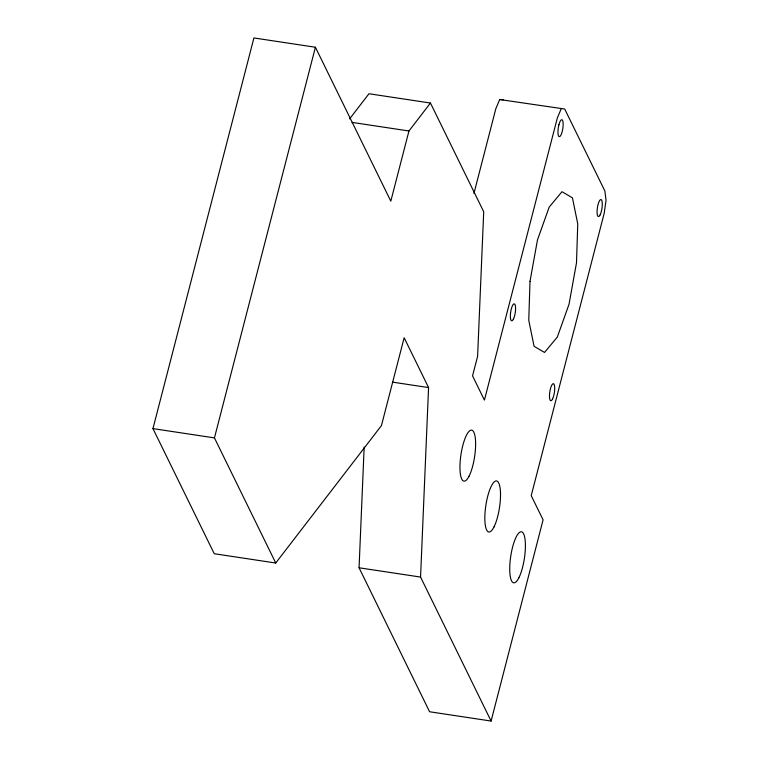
<?xml version="1.0" encoding="UTF-8"?>
<svg xmlns="http://www.w3.org/2000/svg" width="759" height="759" viewBox="0 0 759 759"><rect width="100%" height="100%" fill="white"/><g stroke="black" fill="none" stroke-linecap="round" stroke-linejoin="round"><path stroke-width="1.14" d="M473.948 193.393L495.864 108.594L499.697 99.533L564.715 109.03L604.876 191.012L606.043 200.385L604.164 213.421L531.224 495.636L543.093 519.858L491.092 721.05L429.603 711.762L359.064 567.779L364.168 446.985M491.092 721.05L420.562 577.068L428.569 387.574L404.149 337.736L381.445 425.609L275.745 563.017L214.247 553.728L152.957 428.607L253.914 37.95L315.412 47.238L390.809 201.154L408.949 130.984L430.448 103.034L483.711 211.761L477.601 356.351L472.553 375.885L484.422 400.107L557.362 117.882L561.186 108.822M275.745 563.017L214.446 437.896L315.412 47.238M349.605 118.897L368.959 93.746L430.448 103.034M499.697 99.533L503.226 99.742M352.091 122.398L408.949 130.984M392.602 382.147L428.569 387.574M152.957 428.607L214.446 437.896M359.064 567.779L420.562 577.068M530.01 281.304L528.757 320.27L534.07 346.303L544.526 352.442L557.324 337.053L569.022 304.255L576.498 262.851L577.751 223.877L572.438 197.852L561.983 191.704L549.193 207.103L537.486 239.891L530.01 281.304M469.062 476.168A25.815 6.907 -81.4 0 0 473.844 432.213A25.815 6.907 -81.4 0 0 460.447 458.569A25.815 6.907 -81.4 0 0 469.062 476.168M493.957 526.993A25.815 6.907 -81.4 0 0 498.739 483.037A25.815 6.907 -81.4 0 0 485.333 509.384A25.815 6.907 -81.4 0 0 493.957 526.993M518.852 577.808A25.815 6.907 -81.4 0 0 523.625 533.852A25.815 6.907 -81.4 0 0 510.228 560.208A25.815 6.907 -81.4 0 0 518.852 577.808M513.388 319.207A8.615 2.305 -81.4 0 0 514.991 304.53A8.615 2.305 -81.4 0 0 510.522 313.315A8.615 2.305 -81.4 0 0 513.388 319.207M552.514 399.054A8.615 2.305 -81.4 0 0 554.108 384.377A8.615 2.305 -81.4 0 0 549.639 393.162A8.615 2.305 -81.4 0 0 552.514 399.054M600.103 214.901A8.615 2.305 -81.4 0 0 601.697 200.224A8.615 2.305 -81.4 0 0 597.229 209.01A8.615 2.305 -81.4 0 0 600.103 214.901M558.899 124.799A8.615 2.305 -81.4 0 0 558.539 136.013A8.615 2.305 -81.4 0 0 562.22 131.573A8.615 2.305 -81.4 0 0 562.58 120.368A8.615 2.305 -81.4 0 0 558.899 124.799"/></g></svg>
